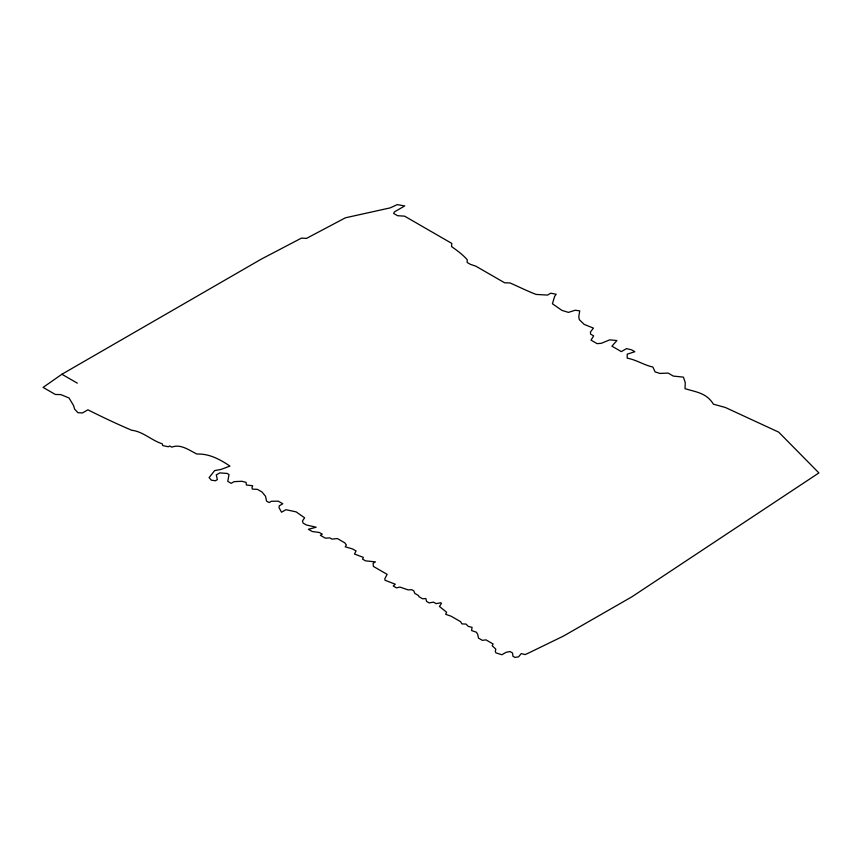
<?xml version="1.0" encoding="UTF-8"?>
<svg xmlns="http://www.w3.org/2000/svg" width="862" height="862" viewBox="0 0 862 862"><rect width="100%" height="100%" fill="white"/><g stroke="black" fill="none" stroke-linecap="round" stroke-linejoin="round"><path stroke-width="1.29" d="M61.892 374.259L43.1 387.404L55.351 394.484L60.846 394.591L69.046 397.996L73.539 405.506L74.649 409.159L77.892 412.672L82.461 412.963L87.924 409.816C102.298 417.057 116.779 423.888 131.735 430.267C143.081 431.528 151.464 440.439 162.218 443.768L162.756 445.589L168.37 446.764L169.739 445.966L171.786 447.152C180.567 443.585 189.22 450.298 196.848 454.037C209.272 453.541 219.961 459.392 229.96 466.083L221.114 469.402L214.627 470.62L209.1 477.613L211.395 480.209L215.414 480.748L217.353 479.638L216.287 474.908L219.767 472.893L227.051 473.432L229.012 474.563L227.762 481.373L231.167 483.334L234.087 481.653L241.866 481.276L246.047 482.364L246.403 485.004L252.695 485.759L251.941 487.838L252.404 489.131L257.436 489.357L262.037 492.008L265.55 496.329L266.541 501.07L269.138 502.568L271.358 501.285L278.243 501.156L282.79 503.785L279.234 505.832L279.04 507.686L281.54 512.222L285.936 509.69L296.119 511.877L304.631 517.814L302.422 521.014L303.133 523.094L306.376 524.969L316.171 527.232L308.391 529.29L312.238 531.509L319.382 532.5L322.302 534.181L320.362 535.302L325.297 538.147L329.877 537.91L331.956 539.116L337.365 538.545L344.832 542.855L346.362 545.064L345.22 546.799L352.526 548.932L356.092 550.99L354.476 554.029L363.301 557.348L362.611 559.158L365.531 560.839L375.444 561.884L373.138 563.22L373.365 566.399L387.124 574.34L384.872 578.65L384.98 580.245L395.27 584.221L393.234 585.988L396.477 587.862L399.893 587.087L408.125 589.877L411.777 589.694L413.76 590.836L414.827 593.412L418.393 595.47L419.072 596.741L422.639 598.799L425.817 598.53L426.561 601.407L429.157 602.904L433.543 602.139L436.14 603.637L440.945 602.732L441.366 603.486L439.437 606.471L446.635 612.257L445.686 614.304L451.171 616.244L460.545 621.653L461.924 623.894L466.051 624.077L468.249 626.394L472.064 627.321L471.589 630.553L476.32 632.18L477.656 634.152L478.475 638.096L482.364 640.347L485.942 639.863L493.096 643.989L492.224 645.778L495.833 649.161L495.284 651.263L495.855 652.814L501.867 654.754L506.08 652.318L509.992 651.543L512.588 653.04L512.901 656.219L514.948 657.394L518.515 656.887L521.294 653.547L525.023 654.581L528.158 653.234L563.522 636.048L631.921 596.795L818.9 472.926L778.72 432.153L725.438 407.51L713.434 404.192C706.452 392.803 696.119 392.113 685.031 388.676L685.258 382.588L683.394 377.125L673.33 376.08L668.136 373.074L659.904 373.429L655.088 371.888L652.868 367.018C644.033 365.165 636.404 359.799 627.191 358.15L627.234 354.174L634.841 351.718L631.598 349.843L626.523 348.614L621.33 351.61L611.912 346.168L616.944 340.512L609.693 339.876L601.17 343.356L597.064 343.626L591.009 340.134L593.649 335.9L590.545 334.1L590.47 331.978L593.412 328.099L584.242 324.424L579.296 319.651L578.779 316.731L579.727 310.87L575.266 310.234L568.414 312.378L561.938 310.385L552.434 303.78L554.611 296.463L556.162 294.254L550.764 293.209L547.521 295.084L536.099 294.427C527.285 291.033 518.752 286.787 510.056 282.952L504.561 282.758L475.867 266.196L470.329 264.311L467.161 262.479L467.258 259.828C462.926 254.678 457.129 250.519 451.559 246.575L451.774 243.396L404.612 216.168L397.554 215.705L393.654 213.453L394.376 211.923L404.731 205.943L397.285 204.606L390.238 207.871L345.425 217.795L306.516 238.386L301.495 238.095L261.445 259.042L61.892 374.259L77.311 383.159"/></g></svg>
